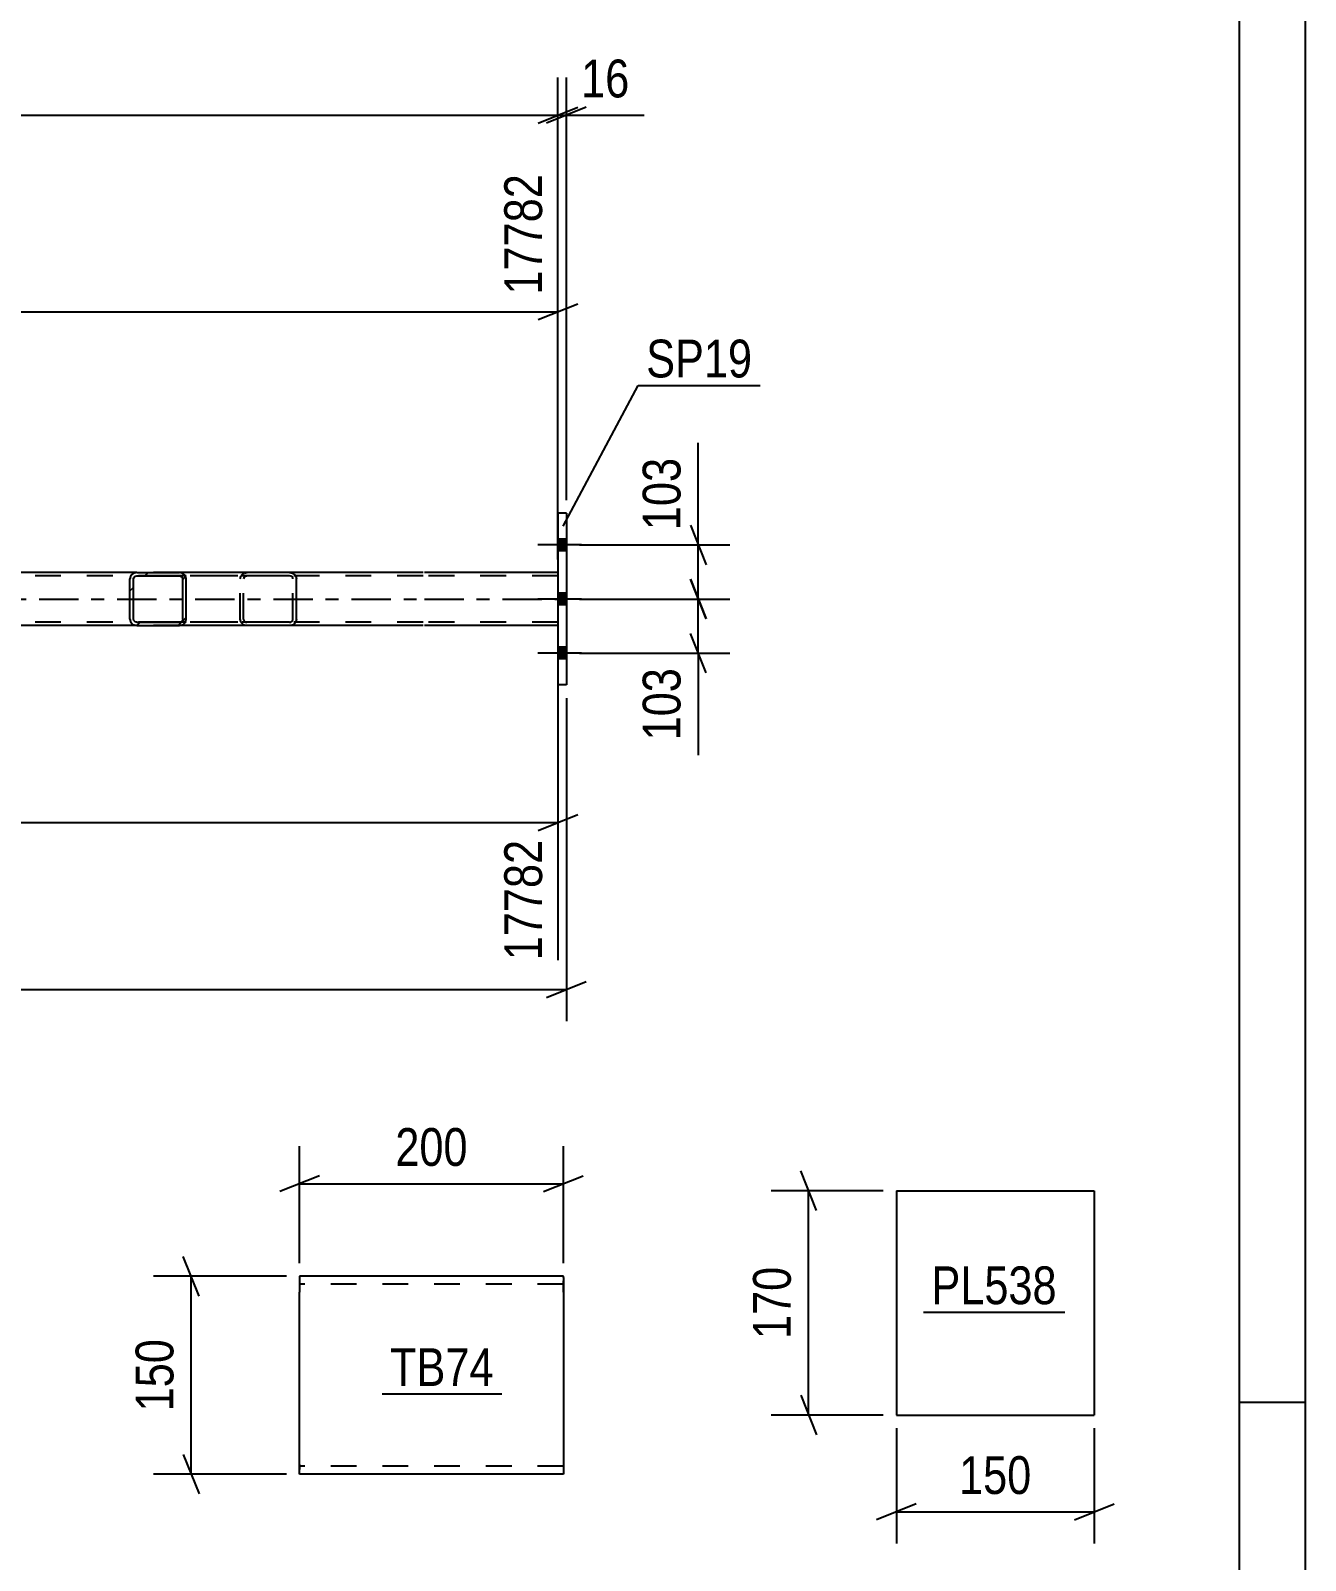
# Model space of a CAD drawing. Header units: millimetres. Extents: x 0 to 841, y 0 to 594.
# Drawn here: x 744.4 to 841, y 137 to 252.9 of the extents above; entities that cross this region are included whole.
import ezdxf

# ---------------------------------------------------------------- set-up
doc = ezdxf.new("R2010")
doc.units = ezdxf.units.MM
doc.linetypes.add('DXK_LINE_DOT2', pattern=[3.9198, 1.9599, -1.9599])
doc.linetypes.add('DXK_LINE_DOT3', pattern=[5.9187, 2.979, -0.9799, 0.9799, -0.9799])
doc.styles.add('Arial Narrow', font='ARIALN.TTF', dxfattribs={"height": 0.2})

# ---------------------------------------------------------------- blocks, each defined once
blk = doc.blocks.new('Unknown-122570622-1133')
at = {"color": 5, "linetype": 'Continuous'}
for p, q in [((841, 0), (841, 594)), ((836, 5), (836, 589)), ((841, 149), (836, 149))]:
    blk.add_line(p, q, dxfattribs=at)
blk = doc.blocks.new('Part-122570622-7320 - 7169')
at = {"color": 7, "linetype": 'DXK_LINE_DOT2'}
for p, q in [((774.13, 211.64), (111.73, 211.64)), ((764.02, 211.88), (752.43, 211.88)), ((784.35, 211.64), (774.23, 211.64)), ((784.35, 211.88), (784.35, 207.88)), ((774.13, 208.12), (111.73, 208.12)), ((764.02, 207.88), (752.43, 207.88)), ((784.35, 208.12), (774.23, 208.12))]:
    blk.add_line(p, q, dxfattribs=at)
at = {"color": 2, "linetype": 'Continuous'}
for p, q in [((752.43, 211.88), (687.36, 211.88)), ((774.13, 211.88), (764.02, 211.88)), ((784.35, 211.88), (774.23, 211.88)), ((752.43, 207.88), (687.36, 207.88)), ((774.13, 207.88), (764.02, 207.88)), ((784.35, 207.88), (774.23, 207.88))]:
    blk.add_line(p, q, dxfattribs=at)
at = {"color": 7, "linetype": 'DXK_LINE_DOT3'}
for p, q in [((111.73, 209.88), (774.13, 209.88)), ((774.23, 209.88), (784.35, 209.88))]:
    blk.add_line(p, q, dxfattribs=at)
blk = doc.blocks.new('Part-122570622-7337 - 7169')
at = {"color": 2, "linetype": 'Continuous'}
for p, q in [((784.99, 216.38), (784.35, 216.38)), ((784.35, 216.38), (784.35, 203.38)), ((784.99, 216.38), (784.99, 203.38)), ((784.99, 203.38), (784.35, 203.38))]:
    blk.add_line(p, q, dxfattribs=at)
blk = doc.blocks.new('Bolt-122570622-7359 - 7169')
at = {"linetype": 'Continuous'}
for points in [[(784.99, 213.54), (784.99, 214.42), (784.35, 214.42), (784.35, 213.54)], [(784.99, 213.54), (784.99, 214.42), (784.35, 214.42), (784.35, 213.54)], [(784.99, 213.54), (784.99, 214.42), (784.35, 214.42), (784.35, 213.54)], [(784.99, 209.44), (784.99, 210.32), (784.35, 210.32), (784.35, 209.44)], [(784.99, 209.44), (784.99, 210.32), (784.35, 210.32), (784.35, 209.44)], [(784.99, 205.34), (784.99, 206.22), (784.35, 206.22), (784.35, 205.34)], [(784.99, 205.34), (784.99, 206.22), (784.35, 206.22), (784.35, 205.34)], [(784.99, 205.34), (784.99, 206.22), (784.35, 206.22), (784.35, 205.34)]]:
    blk.add_hatch(color=1, dxfattribs=at).paths.add_polyline_path(points)
at = {"color": 1, "linetype": 'Continuous'}
for p, q in [((786.15, 213.98), (782.83, 213.98)), ((786.15, 213.98), (782.83, 213.98)), ((786.15, 213.98), (782.83, 213.98)), ((784.99, 214.42), (784.35, 214.42)), ((784.99, 214.42), (784.35, 214.42)), ((784.99, 214.42), (784.35, 214.42)), ((784.99, 213.54), (784.35, 213.54)), ((784.99, 213.54), (784.35, 213.54)), ((784.99, 213.54), (784.35, 213.54)), ((786.15, 209.88), (782.83, 209.88)), ((786.15, 209.88), (782.83, 209.88)), ((784.99, 210.32), (784.35, 210.32)), ((784.99, 210.32), (784.35, 210.32)), ((784.99, 209.44), (784.35, 209.44)), ((784.99, 209.44), (784.35, 209.44)), ((786.15, 205.78), (782.83, 205.78)), ((786.15, 205.78), (782.83, 205.78)), ((786.15, 205.78), (782.83, 205.78)), ((784.99, 206.22), (784.35, 206.22)), ((784.99, 206.22), (784.35, 206.22)), ((784.99, 206.22), (784.35, 206.22)), ((784.99, 205.34), (784.35, 205.34)), ((784.99, 205.34), (784.35, 205.34)), ((784.99, 205.34), (784.35, 205.34))]:
    blk.add_line(p, q, dxfattribs=at)
blk = doc.blocks.new('Part-122570622-7432 - 7169')
at = {"linetype": 'Continuous'}
h = blk.add_hatch(dxfattribs=at)
h.set_pattern_fill('', scale=0.7, style=0, pattern_type=0)
h.set_pattern_definition([(45, (756.139, 211.5793), (-1.57154, 1.57154), [])])
h.paths.add_polyline_path([(756.18, 211.4), (756.14, 211.58), (756.03, 211.73), (755.86, 211.84), (755.67, 211.88), (752.43, 211.88), (752.24, 211.84), (752.07, 211.73), (751.96, 211.58), (751.92, 211.4), (751.92, 208.36), (751.96, 208.17), (752.07, 208.02), (752.24, 207.91), (752.43, 207.88), (755.67, 207.88), (755.86, 207.91), (756.03, 208.02), (756.14, 208.17), (756.18, 208.36)])
h.paths.add_polyline_path([(755.9, 208.26), (755.85, 208.19), (755.76, 208.13), (755.67, 208.12), (752.43, 208.12), (752.33, 208.13), (752.25, 208.19), (752.2, 208.26), (752.18, 208.36), (752.18, 211.4), (752.2, 211.49), (752.25, 211.57), (752.33, 211.62), (752.43, 211.64), (755.67, 211.64), (755.76, 211.62), (755.85, 211.57), (755.9, 211.49), (755.92, 211.4), (755.92, 208.36)])
at = {"color": 2, "linetype": 'Continuous'}
for p, q in [((751.96, 211.58), (751.92, 211.4)), ((751.92, 208.36), (751.92, 211.4)), ((752.18, 211.4), (752.2, 211.49)), ((752.18, 208.36), (752.18, 211.4)), ((752.2, 211.49), (752.25, 211.57)), ((752.43, 211.88), (752.24, 211.84)), ((752.25, 211.57), (752.33, 211.62)), ((752.33, 211.62), (752.43, 211.64)), ((752.43, 211.88), (755.67, 211.88)), ((752.43, 211.64), (755.67, 211.64)), ((764.02, 211.88), (755.67, 211.88)), ((755.86, 211.84), (755.67, 211.88)), ((755.67, 211.64), (755.76, 211.62)), ((755.76, 211.62), (755.85, 211.57)), ((755.85, 211.57), (755.9, 211.49)), ((755.9, 211.49), (755.92, 211.4)), ((755.92, 208.36), (755.92, 211.4)), ((756.18, 211.4), (756.14, 211.58)), ((756.18, 208.36), (756.18, 211.4)), ((764.02, 211.88), (764.21, 211.84)), ((764.49, 211.58), (764.53, 211.4)), ((764.53, 208.36), (764.53, 211.4)), ((751.92, 208.36), (751.96, 208.17)), ((752.2, 208.26), (752.18, 208.36)), ((752.25, 208.19), (752.2, 208.26)), ((752.24, 207.91), (752.43, 207.88)), ((752.33, 208.13), (752.25, 208.19)), ((752.43, 208.12), (752.33, 208.13)), ((752.43, 208.12), (755.67, 208.12)), ((752.43, 207.88), (755.67, 207.88)), ((755.76, 208.13), (755.67, 208.12)), ((755.67, 207.88), (755.86, 207.91)), ((764.02, 207.88), (755.67, 207.88)), ((755.85, 208.19), (755.76, 208.13)), ((755.9, 208.26), (755.85, 208.19)), ((755.92, 208.36), (755.9, 208.26)), ((756.14, 208.17), (756.18, 208.36)), ((764.21, 207.91), (764.02, 207.88)), ((764.53, 208.36), (764.49, 208.17))]:
    blk.add_line(p, q, dxfattribs=at)
at = {"color": 7, "linetype": 'DXK_LINE_DOT2'}
for p, q in [((755.67, 211.88), (752.43, 211.88)), ((764.02, 211.64), (752.43, 211.64)), ((760.27, 211.4), (760.31, 211.58)), ((760.27, 208.36), (760.27, 211.4)), ((760.55, 211.49), (760.53, 211.4)), ((760.53, 208.36), (760.53, 211.4)), ((760.6, 211.57), (760.55, 211.49)), ((760.59, 211.84), (760.78, 211.88)), ((760.6, 211.57), (760.62, 211.58)), ((760.62, 211.58), (760.68, 211.62)), ((760.68, 211.62), (760.78, 211.64)), ((764.11, 211.62), (764.02, 211.64)), ((764.2, 211.57), (764.11, 211.62)), ((764.25, 211.49), (764.2, 211.57)), ((764.27, 211.4), (764.25, 211.49)), ((764.27, 208.36), (764.27, 211.4)), ((764.02, 208.12), (752.43, 208.12)), ((755.67, 207.88), (752.43, 207.88)), ((760.31, 208.17), (760.27, 208.36)), ((760.53, 208.36), (760.55, 208.26)), ((760.55, 208.26), (760.6, 208.19)), ((760.78, 207.88), (760.59, 207.91)), ((760.6, 208.19), (760.62, 208.17)), ((760.62, 208.17), (760.68, 208.13)), ((760.68, 208.13), (760.78, 208.12)), ((764.02, 208.12), (764.11, 208.13)), ((764.11, 208.13), (764.2, 208.19)), ((764.2, 208.19), (764.25, 208.26)), ((764.25, 208.26), (764.27, 208.36))]:
    blk.add_line(p, q, dxfattribs=at)
at = {"color": 2, "linetype": 'Continuous'}
for centre, start, end in [((752.41, 211.37), 110.7583, 155.68), ((755.69, 211.37), 24.32, 69.2417), ((764.04, 211.37), 24.32, 69.2417), ((752.41, 208.38), 204.32, 249.2417), ((755.69, 208.38), 290.7583, 335.68), ((764.04, 208.38), 290.7583, 335.68)]:
    blk.add_arc(centre, 0.496, start, end, dxfattribs=at)
at = {"color": 7, "linetype": 'DXK_LINE_DOT2'}
for centre, start, end in [((760.76, 211.37), 110.7583, 155.68), ((760.76, 208.38), 204.32, 249.2417)]:
    blk.add_arc(centre, 0.496, start, end, dxfattribs=at)
blk = doc.blocks.new('Part-122570622-7906 - 7902')
at = {"color": 2, "linetype": 'Continuous'}
for p, q in [((810, 165.05), (810, 148.05)), ((810, 165.05), (825, 165.05)), ((825, 165.05), (825, 148.05)), ((810, 148.05), (825, 148.05))]:
    blk.add_line(p, q, dxfattribs=at)
blk = doc.blocks.new('Part-122570622-7939 - 7934')
at = {"color": 2, "linetype": 'Continuous'}
for p, q in [((764.77, 158.57), (764.77, 157.37)), ((784.77, 158.57), (764.77, 158.57)), ((784.77, 158.48), (784.77, 158.57)), ((784.77, 158.48), (784.77, 157.37)), ((764.77, 144.31), (764.77, 157.37)), ((784.77, 157.37), (784.77, 143.57)), ((764.77, 143.67), (764.77, 144.31)), ((764.77, 143.57), (764.77, 143.67)), ((784.77, 143.57), (764.77, 143.57))]:
    blk.add_line(p, q, dxfattribs=at)
at = {"color": 7, "linetype": 'DXK_LINE_DOT2'}
for p, q in [((784.77, 157.97), (764.77, 157.97)), ((784.77, 157.37), (784.77, 158.22)), ((764.77, 144.31), (764.77, 143.93)), ((764.77, 144.17), (764.77, 144.22)), ((784.77, 144.17), (764.77, 144.17)), ((784.77, 144.17), (784.77, 144.22))]:
    blk.add_line(p, q, dxfattribs=at)
blk = doc.blocks.new('StraightDimension-122570622-19252 - 7169')
at = {"color": 7, "linetype": 'Continuous'}
for p, q in [((675.79, 220.48), (675.79, 242.09)), ((784.35, 212.88), (784.35, 242.09)), ((677.29, 232.25), (674.29, 231.05)), ((782.85, 231.05), (785.85, 232.25)), ((675.79, 231.65), (784.35, 231.65))]:
    blk.add_line(p, q, dxfattribs=at)
at = {"color": 0}
blk.add_wipeout([(734.33, 232.4), (734.33, 236.6), (725.81, 236.6), (725.81, 232.4)], dxfattribs=at)
at = {"color": 3, "style": 'Arial Narrow'}
blk.add_text('3358', height=2.863, dxfattribs=at).set_placement((726.41, 233))
at = {"color": 0, "linetype": 'Continuous'}
blk.add_wipeout([(783.75, 242.69), (779.55, 242.69), (779.55, 232.35), (783.75, 232.35)], dxfattribs=at)
at = {"color": 3, "linetype": 'Continuous', "style": 'Arial Narrow'}
blk.add_text('17782', height=2.863, rotation=90.0002, dxfattribs=at).set_placement((783.15, 232.95))
blk = doc.blocks.new('StraightDimension-122570622-7504 - 7169')
at = {"color": 7, "linetype": 'Continuous'}
for p, q in [((794.39, 211.38), (795.59, 208.38)), ((785.99, 209.88), (797.39, 209.88)), ((794.99, 205.78), (794.99, 209.88)), ((795.59, 204.28), (794.39, 207.28)), ((785.99, 205.78), (797.39, 205.78)), ((794.99, 205.78), (794.99, 198.04)), ((794.99, 205.78), (794.99, 198.04))]:
    blk.add_line(p, q, dxfattribs=at)
at = {"color": 0}
blk.add_wipeout([(794.24, 205.25), (790.04, 205.25), (790.04, 198.57), (794.24, 198.57)], dxfattribs=at)
at = {"color": 3, "style": 'Arial Narrow'}
blk.add_text('103', height=2.863, rotation=90.0002, dxfattribs=at).set_placement((793.64, 199.17))
blk = doc.blocks.new('StraightDimension-122570622-7512 - 7169')
at = {"color": 7, "linetype": 'Continuous'}
for p, q in [((794.99, 213.98), (794.99, 221.71)), ((794.99, 213.98), (794.99, 221.71)), ((794.39, 215.48), (795.59, 212.48)), ((785.99, 213.98), (797.39, 213.98)), ((794.99, 209.88), (794.99, 213.98)), ((795.59, 208.38), (794.39, 211.38)), ((785.99, 209.88), (797.39, 209.88))]:
    blk.add_line(p, q, dxfattribs=at)
at = {"color": 0}
blk.add_wipeout([(794.24, 221.18), (790.04, 221.18), (790.04, 214.5), (794.24, 214.5)], dxfattribs=at)
at = {"color": 3, "style": 'Arial Narrow'}
blk.add_text('103', height=2.863, rotation=90.0002, dxfattribs=at).set_placement((793.64, 215.1))
blk = doc.blocks.new('StraightDimension-122570622-7597 - 7169')
at = {"color": 7, "linetype": 'Continuous'}
for p, q in [((784.35, 206.88), (784.35, 182.51)), ((675.79, 198.48), (675.79, 182.51)), ((677.29, 193.55), (674.29, 192.35)), ((675.79, 192.95), (784.35, 192.95)), ((782.85, 192.35), (785.85, 193.55))]:
    blk.add_line(p, q, dxfattribs=at)
at = {"color": 0}
blk.add_wipeout([(734.33, 193.7), (734.33, 197.9), (725.81, 197.9), (725.81, 193.7)], dxfattribs=at)
at = {"color": 3, "style": 'Arial Narrow'}
blk.add_text('3358', height=2.863, dxfattribs=at).set_placement((726.41, 194.3))
at = {"color": 0, "linetype": 'Continuous'}
blk.add_wipeout([(783.75, 192.25), (779.55, 192.25), (779.55, 181.91), (783.75, 181.91)], dxfattribs=at)
at = {"color": 3, "linetype": 'Continuous', "style": 'Arial Narrow'}
blk.add_text('17782', height=2.863, rotation=90.0002, dxfattribs=at).set_placement((783.15, 182.51))
blk = doc.blocks.new('StraightDimension-122570622-11285 - 7169')
at = {"color": 7, "linetype": 'Continuous'}
for p, q in [((784.35, 217.38), (784.35, 249.39)), ((784.99, 217.38), (784.99, 249.39)), ((782.85, 245.94), (785.85, 247.14)), ((786.49, 247.14), (783.49, 245.94)), ((784.35, 246.54), (784.99, 246.54)), ((784.99, 246.54), (790.89, 246.54)), ((784.99, 246.54), (790.89, 246.54))]:
    blk.add_line(p, q, dxfattribs=at)
at = {"color": 0}
blk.add_wipeout([(790.37, 247.29), (790.37, 251.49), (785.51, 251.49), (785.51, 247.29)], dxfattribs=at)
at = {"color": 3, "style": 'Arial Narrow'}
blk.add_text('16', height=2.863, dxfattribs=at).set_placement((786.11, 247.89))
blk = doc.blocks.new('StraightDimension-122570622-11286 - 7169')
at = {"color": 7, "linetype": 'Continuous'}
for p, q in [((784.35, 217.38), (784.35, 249.39)), ((782.85, 245.94), (785.85, 247.14)), ((101.51, 246.54), (784.35, 246.54))]:
    blk.add_line(p, q, dxfattribs=at)
blk = doc.blocks.new('StraightDimension-122570622-19241 - 7169')
at = {"color": 7, "linetype": 'Continuous'}
for p, q in [((784.99, 202.38), (784.99, 177.9)), ((783.49, 179.7), (786.49, 180.9)), ((100.87, 180.3), (784.99, 180.3))]:
    blk.add_line(p, q, dxfattribs=at)
blk = doc.blocks.new('StraightDimension-122570622-7908 - 7902')
at = {"color": 7, "linetype": 'Continuous'}
for p, q in [((803.95, 163.55), (802.75, 166.55)), ((809, 165.05), (800.5, 165.05)), ((803.35, 148.05), (803.35, 165.05)), ((802.75, 149.55), (803.95, 146.55)), ((809, 148.05), (800.5, 148.05))]:
    blk.add_line(p, q, dxfattribs=at)
at = {"color": 0}
blk.add_wipeout([(802.6, 159.89), (798.4, 159.89), (798.4, 153.21), (802.6, 153.21)], dxfattribs=at)
at = {"color": 3, "style": 'Arial Narrow'}
blk.add_text('170', height=2.863, rotation=90.0002, dxfattribs=at).set_placement((802, 153.81))
blk = doc.blocks.new('StraightDimension-122570622-7919 - 7902')
at = {"color": 7, "linetype": 'Continuous'}
for p, q in [((810, 147.05), (810, 138.32)), ((825, 147.05), (825, 138.32)), ((811.5, 141.32), (808.5, 140.12)), ((810, 140.72), (825, 140.72)), ((823.5, 140.12), (826.5, 141.32))]:
    blk.add_line(p, q, dxfattribs=at)
at = {"color": 0}
blk.add_wipeout([(820.84, 141.47), (820.84, 145.67), (814.15, 145.67), (814.15, 141.47)], dxfattribs=at)
at = {"color": 3, "style": 'Arial Narrow'}
blk.add_text('150', height=2.863, dxfattribs=at).set_placement((814.75, 142.07))
blk = doc.blocks.new('StraightDimension-122570622-7941 - 7934')
at = {"color": 7, "linetype": 'Continuous'}
for p, q in [((757.16, 157.07), (755.96, 160.07)), ((763.77, 158.57), (753.71, 158.57)), ((756.56, 143.57), (756.56, 158.57)), ((755.96, 145.07), (757.16, 142.07)), ((763.77, 143.57), (753.71, 143.57))]:
    blk.add_line(p, q, dxfattribs=at)
at = {"color": 0}
blk.add_wipeout([(755.81, 154.42), (751.61, 154.42), (751.61, 147.73), (755.81, 147.73)], dxfattribs=at)
at = {"color": 3, "style": 'Arial Narrow'}
blk.add_text('150', height=2.863, rotation=90.0002, dxfattribs=at).set_placement((755.21, 148.33))
blk = doc.blocks.new('StraightDimension-122570622-7952 - 7934')
at = {"color": 7, "linetype": 'Continuous'}
for p, q in [((764.77, 159.57), (764.77, 168.43)), ((784.77, 159.57), (784.77, 168.43)), ((766.27, 166.18), (763.27, 164.98)), ((783.27, 164.98), (786.27, 166.18)), ((764.77, 165.58), (784.77, 165.58))]:
    blk.add_line(p, q, dxfattribs=at)
at = {"color": 0}
blk.add_wipeout([(778.11, 166.33), (778.11, 170.53), (771.43, 170.53), (771.43, 166.33)], dxfattribs=at)
at = {"color": 3, "style": 'Arial Narrow'}
blk.add_text('200', height=2.863, dxfattribs=at).set_placement((772.03, 166.93))
blk = doc.blocks.new('Mark-122570622-7333 - 7169')
at = {"color": 30, "linetype": 'Continuous'}
for p, q in [((784.76, 215.41), (790.44, 226.07)), ((790.44, 226.07), (799.68, 226.07))]:
    blk.add_line(p, q, dxfattribs=at)
at = {"color": 0}
blk.add_wipeout([(799.08, 226.67), (799.08, 229.67), (791.04, 229.67), (791.04, 226.67)], dxfattribs=at)
blk.add_wipeout([(799.08, 226.67), (799.08, 229.67), (791.04, 229.67), (791.04, 226.67)], dxfattribs=at)
at = {"color": 3, "style": 'Arial Narrow'}
blk.add_text('SP19', height=2.863, dxfattribs=at).set_placement((791.04, 226.67))
blk = doc.blocks.new('Mark-122570622-7904 - 7902')
at = {"color": 30, "linetype": 'Continuous'}
blk.add_line((812.06, 155.85), (822.76, 155.85), dxfattribs=at)
at = {"color": 0}
blk.add_wipeout([(822.16, 156.45), (822.16, 159.45), (812.66, 159.45), (812.66, 156.45)], dxfattribs=at)
blk.add_wipeout([(822.16, 156.45), (822.16, 159.45), (812.66, 159.45), (812.66, 156.45)], dxfattribs=at)
at = {"color": 3, "style": 'Arial Narrow'}
blk.add_text('PL538', height=2.863, dxfattribs=at).set_placement((812.66, 156.45))
blk = doc.blocks.new('Mark-122570622-7937 - 7934')
at = {"color": 30, "linetype": 'Continuous'}
blk.add_line((771.03, 149.65), (780.09, 149.65), dxfattribs=at)
at = {"color": 0}
blk.add_wipeout([(779.49, 150.25), (779.49, 153.25), (771.63, 153.25), (771.63, 150.25)], dxfattribs=at)
blk.add_wipeout([(779.49, 150.25), (779.49, 153.25), (771.63, 153.25), (771.63, 150.25)], dxfattribs=at)
at = {"color": 3, "style": 'Arial Narrow'}
blk.add_text('TB74', height=2.863, dxfattribs=at).set_placement((771.63, 150.25))

msp = doc.modelspace()

# ---------------------------------------------------------------- block references
for name in ['Unknown-122570622-1133', 'Part-122570622-7337 - 7169', 'Bolt-122570622-7359 - 7169', 'Part-122570622-7320 - 7169', 'Part-122570622-7432 - 7169', 'Part-122570622-7906 - 7902', 'Part-122570622-7939 - 7934']:
    msp.add_blockref(name, (0, 0))

# ---------------------------------------------------------------- next in the draw order: block references
for name in ['StraightDimension-122570622-19252 - 7169', 'StraightDimension-122570622-7504 - 7169', 'StraightDimension-122570622-7908 - 7902', 'StraightDimension-122570622-7941 - 7934', 'Mark-122570622-7904 - 7902', 'Mark-122570622-7937 - 7934']:
    msp.add_blockref(name, (0, 0))

# ---------------------------------------------------------------- next in the draw order: block references
for name in ['StraightDimension-122570622-7512 - 7169', 'StraightDimension-122570622-7597 - 7169', 'StraightDimension-122570622-7952 - 7934', 'StraightDimension-122570622-7919 - 7902']:
    msp.add_blockref(name, (0, 0))

# ---------------------------------------------------------------- next in the draw order: block references
for name in ['StraightDimension-122570622-11285 - 7169', 'StraightDimension-122570622-19241 - 7169']:
    msp.add_blockref(name, (0, 0))

# ---------------------------------------------------------------- next in the draw order: block references
msp.add_blockref('StraightDimension-122570622-11286 - 7169', (0, 0))

# ---------------------------------------------------------------- next in the draw order: block references
msp.add_blockref('Mark-122570622-7333 - 7169', (0, 0))

doc.saveas('drawing.dxf')
